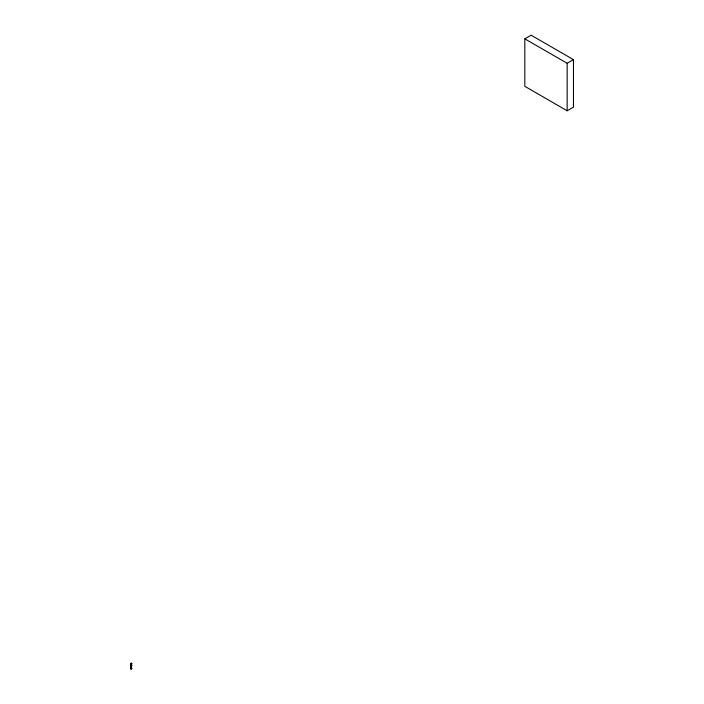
<?xml version="1.0" encoding="UTF-8"?>
<svg xmlns="http://www.w3.org/2000/svg" width="704" height="704" viewBox="0 0 704 704"><rect width="100%" height="100%" fill="white"/><g stroke="black" fill="none" stroke-linecap="round" stroke-linejoin="round"><path stroke-width="1.06" d="M130.926 664.242C132.044 660.942 131.111 670.454 131.146 664.77L131.657 666.081L131.56 664.954M131.472 666.538C128.858 669.847 132.493 667.999 130.997 665.236L130.706 663.661L131.243 663.247M131.745 663.766C131.217 663.608 131.19 664.154 131.498 663.617C132.625 664.189 129.941 662.226 131.27 666.952M131.208 665.306L131.384 666.574L131.322 666.125M130.724 668.386L131.358 666.785L130.874 666.037L130.742 668.219L131.727 668.765L131.058 668.422L131.173 667.489M130.874 666.037C131.921 669.187 130.451 669.504 131.12 666.486L131.49 666.169L131.252 667.058M130.671 665.852L130.68 664.761L130.812 666.556M131.34 666.794L131.287 664.77C131.604 667.084 131.314 661.857 131.366 664.11M130.539 665.72L130.601 664.946M131.278 664.682L130.812 667.146C132.097 670.173 130.284 666.468 131.278 664.682L131.569 666.23L131.692 665.474M130.821 667.894C130.874 663.362 131.613 671.361 130.706 668.721M130.662 667.674L130.768 665.922M131.472 663.388L131.534 665.386M131.498 663.291L131.296 663.599M130.838 668.334L131.877 668.36L131.058 668.422M131.023 663.846L130.812 665.685L131.349 663.749L131.05 664.374M131.551 665.518L131.534 663.986M131.287 664.189L131.534 663.802L130.891 664.03M131.481 663.722C132.361 662.974 129.87 663.599 131.217 664.206L131.111 663.802M131.692 663.599L131.102 663.282M131.173 665.403L131.375 664.954M524.823 38.834L531.124 35.2L573.461 59.638L573.461 107.131L567.16 110.774L524.823 86.328L524.823 38.834L567.16 63.272L573.461 59.638M130.759 665.553L130.68 664.761L130.9 666.186M130.962 666.354L130.618 664.866L130.689 665.65M131.516 668.562L130.786 668.633L131.754 668.598M567.16 63.272L567.16 110.774M130.768 665.025L130.566 665.614L130.768 665.113"/></g></svg>
